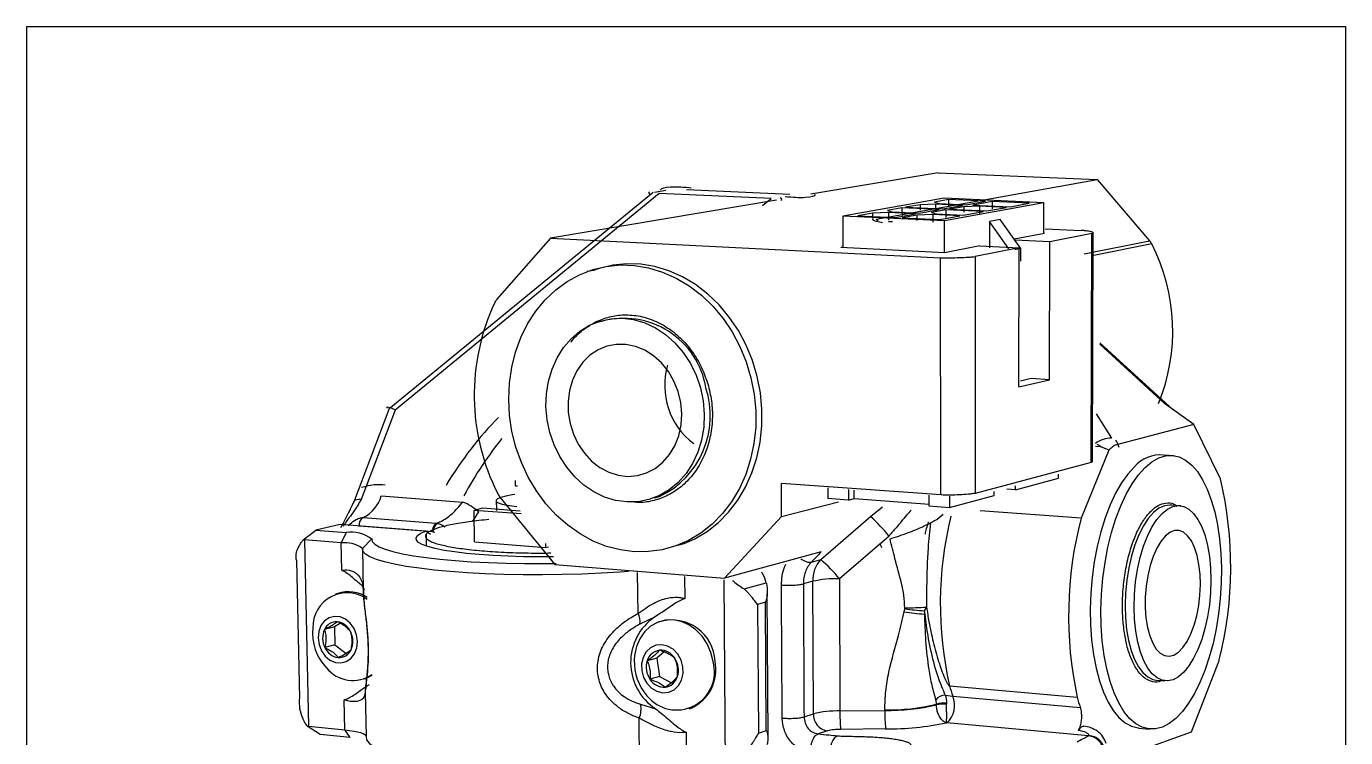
# Model space of a CAD drawing. Header units: millimetres. Extents: x 0 to 279, y 0 to 216.
# Drawn here: x 188.9 to 247.9, y 87.6 to 119.4 of the extents above; entities that cross this region are included whole.
import ezdxf

# ---------------------------------------------------------------- set-up
doc = ezdxf.new("R2010")
doc.units = ezdxf.units.MM
doc.layers.add('TITLE_BLOCK_BORDER', color=7, linetype='Continuous')

msp = doc.modelspace()

# ---------------------------------------------------------------- linework, layer by layer
at = {"color": 7, "linetype": 'Continuous', "lineweight": 25}
for p, q in [((229.711, 112.854), (224.003, 111.892)), ((229.711, 112.854), (236.817, 112.55)), ((226.933, 110.783), (236.817, 112.55)), ((236.817, 112.55), (239.161, 109.814)), ((216.953, 111.973), (205.139, 102.286)), ((217.23, 111.925), (205.416, 102.237)), ((222.467, 111.633), (212.371, 109.932)), ((217.012, 111.986), (217.519, 112.068)), ((222.233, 111.696), (217.23, 111.925)), ((223.063, 111.875), (218.453, 112.084)), ((229.974, 111.708), (225.437, 110.908)), ((230.174, 111.65), (229.54, 111.538)), ((229.54, 111.538), (229.752, 111.474)), ((234.429, 111.508), (229.974, 111.708)), ((231.821, 111.576), (230.174, 111.65)), ((230.174, 111.65), (230.174, 111.322)), ((230.951, 111.42), (231.821, 111.576)), ((232.12, 111.562), (231.252, 111.406)), ((233.781, 111.488), (232.12, 111.562)), ((232.12, 111.562), (232.12, 111.233)), ((226.77, 111.048), (226.107, 110.93)), ((227.48, 111.071), (226.77, 111.048)), ((226.77, 111.048), (226.771, 110.803)), ((228.086, 111.281), (227.435, 111.165)), ((227.435, 111.165), (227.644, 111.1)), ((228.692, 111.015), (227.48, 111.071)), ((227.48, 111.071), (227.481, 110.733)), ((227.644, 111.1), (228.855, 111.044)), ((227.785, 110.852), (228.692, 111.015)), ((229.749, 111.204), (228.086, 111.281)), ((228.086, 111.281), (228.087, 110.947)), ((228.747, 110.956), (228.09, 110.838)), ((228.893, 111.423), (228.249, 111.309)), ((228.249, 111.309), (229.91, 111.233)), ((229.459, 110.979), (228.747, 110.956)), ((228.747, 110.956), (228.748, 110.71)), ((228.855, 111.044), (229.749, 111.204)), ((229.592, 111.446), (228.893, 111.423)), ((228.893, 111.423), (228.894, 111.183)), ((230.052, 111.19), (229.406, 111.074)), ((229.406, 111.074), (229.621, 111.008)), ((230.68, 110.922), (229.459, 110.979)), ((229.459, 110.979), (229.459, 110.64)), ((230.792, 111.391), (229.592, 111.446)), ((229.592, 111.446), (229.593, 111.115)), ((229.621, 111.008), (230.842, 110.952)), ((229.752, 111.474), (230.951, 111.42)), ((229.91, 111.233), (230.792, 111.391)), ((234.429, 111.508), (229.985, 110.695)), ((231.728, 111.113), (230.052, 111.19)), ((230.052, 111.19), (230.052, 110.855)), ((230.852, 111.334), (230.212, 111.219)), ((230.212, 111.219), (231.887, 111.142)), ((230.842, 110.952), (231.728, 111.113)), ((231.552, 111.357), (230.852, 111.334)), ((230.852, 111.334), (230.852, 111.093)), ((231.252, 111.406), (232.919, 111.33)), ((232.761, 111.302), (231.552, 111.357)), ((231.552, 111.357), (231.552, 111.024)), ((231.887, 111.142), (232.761, 111.302)), ((232.919, 111.33), (233.781, 111.488)), ((234.426, 110.131), (234.429, 111.508)), ((225.437, 110.908), (225.442, 109.503)), ((229.985, 110.695), (225.437, 110.908)), ((226.107, 110.93), (227.785, 110.852)), ((227.481, 110.679), (227.669, 110.67)), ((228.09, 110.838), (229.782, 110.758)), ((229.782, 110.758), (230.68, 110.922)), ((229.986, 109.277), (229.985, 110.695)), ((231.999, 110.665), (231.998, 109.496)), ((232.483, 110.755), (231.999, 110.665)), ((232.869, 109.454), (231.999, 110.665)), ((233.409, 109.466), (232.483, 110.755)), ((234.495, 110.347), (236.094, 110.272)), ((212.371, 109.932), (209.97, 107.193)), ((212.371, 109.932), (229.811, 109.055)), ((234.459, 110.138), (233.099, 109.876)), ((234.699, 109.761), (233.131, 109.837)), ((234.459, 110.138), (234.428, 110.139)), ((234.683, 103.6), (234.699, 109.761)), ((236.583, 110.129), (234.699, 109.761)), ((236.542, 99.898), (236.583, 110.129)), ((236.604, 99.938), (236.645, 110.159)), ((225.456, 109.529), (225.344, 109.508)), ((229.986, 109.277), (225.344, 109.508)), ((231.562, 109.58), (229.986, 109.277)), ((233.329, 109.493), (231.359, 109.109)), ((231.562, 109.58), (233.329, 109.493)), ((233.409, 109.466), (233.132, 109.411)), ((233.319, 103.276), (233.329, 109.493)), ((233.408, 108.906), (233.409, 109.466)), ((229.819, 98.449), (229.811, 109.055)), ((231.359, 109.109), (231.356, 98.518)), ((233.408, 108.906), (233.402, 108.905)), ((214.294, 108.488), (214.006, 108.436)), ((214.539, 108.572), (214.294, 108.488)), ((214.647, 106.206), (214.407, 106.16)), ((240.214, 102.252), (236.938, 105.253)), ((233.319, 103.276), (234.683, 103.6)), ((233.857, 103.65), (233.393, 103.541)), ((234.683, 103.6), (233.857, 103.65)), ((205.136, 102.263), (203.55, 98.102)), ((205.416, 102.237), (203.895, 98.243)), ((241.144, 101.601), (239.826, 102.529)), ((241.144, 101.601), (237.627, 100.678)), ((242.326, 99.17), (241.144, 101.601)), ((237.334, 100.452), (236.099, 97.412)), ((236.542, 99.898), (231.356, 98.518)), ((240.266, 100.201), (239.79, 100.233)), ((233.168, 98.683), (235.086, 99.197)), ((235.086, 99.197), (235.087, 99.369)), ((210.798, 98.845), (210.795, 99.092)), ((210.891, 98.838), (210.798, 98.845)), ((229.819, 98.449), (222.694, 98.959)), ((222.703, 97.478), (222.694, 98.959)), ((224.775, 98.764), (224.777, 98.285)), ((225.689, 98.698), (225.691, 98.219)), ((225.943, 98.284), (225.942, 98.663)), ((232.21, 98.426), (232.21, 98.601)), ((233.168, 98.683), (232.78, 98.71)), ((233.168, 98.683), (233.168, 98.857)), ((203.551, 98.111), (203.55, 98.102)), ((204.792, 98.404), (208.442, 98.128)), ((209.937, 98.227), (209.944, 97.759)), ((210.103, 98.355), (212.564, 95.345)), ((217.003, 98.32), (217.239, 98.378)), ((222.703, 97.478), (225.254, 98.136)), ((225.691, 98.219), (224.777, 98.285)), ((225.691, 98.219), (225.943, 98.284)), ((225.943, 98.284), (229.307, 98.04)), ((229.28, 98.441), (229.281, 97.958)), ((229.281, 97.958), (230.212, 97.89)), ((230.211, 98.392), (230.212, 97.89)), ((230.212, 97.89), (232.21, 98.426)), ((240.554, 97.962), (240.157, 97.99)), ((203.985, 97.437), (207.256, 97.183)), ((209.324, 97.849), (208.945, 97.759)), ((208.967, 96.35), (208.945, 97.759)), ((211.056, 97.599), (208.945, 97.759)), ((211.011, 97.721), (209.324, 97.849)), ((220.141, 94.734), (222.703, 97.478)), ((224.455, 95.561), (226.684, 97.477)), ((236.099, 97.412), (231.581, 97.741)), ((201.308, 96.444), (201.876, 96.88)), ((202.96, 97.131), (201.876, 96.88)), ((201.876, 96.88), (203.226, 96.773)), ((206.791, 96.83), (202.96, 97.131)), ((203.226, 96.773), (203.002, 96.302)), ((207.085, 96.796), (203.813, 97.053)), ((207.002, 96.679), (206.791, 96.83)), ((207.109, 96.793), (207.085, 96.796)), ((207.256, 97.183), (207.302, 97.177)), ((229.361, 97.198), (229.357, 97.196)), ((201.36, 96.434), (201.309, 96.444)), ((203.002, 96.302), (201.36, 96.434)), ((201.36, 96.434), (201.537, 88.105)), ((203.026, 95.083), (203.002, 96.302)), ((204.368, 96.478), (203.951, 96.053)), ((206.798, 96.689), (206.807, 96.2)), ((208.967, 96.35), (212.145, 96.099)), ((212.142, 96.271), (212.145, 96.099)), ((218.058, 96.201), (218.338, 96.274)), ((227.507, 96.611), (225.285, 94.704)), ((203.951, 96.053), (203.988, 94.193)), ((212.145, 96.099), (212.276, 96.131)), ((224.469, 95.906), (220.141, 94.734)), ((200.999, 95.536), (201.132, 89.343)), ((212.564, 95.345), (220.141, 94.734)), ((224.036, 95.447), (224.455, 95.561)), ((221.021, 94.243), (222.017, 94.518)), ((224.092, 94.586), (223.674, 94.469)), ((224.122, 88.658), (224.092, 94.586)), ((225.285, 94.704), (225.309, 88.791)), ((202.85, 94.035), (202.754, 94.011)), ((222.097, 87.636), (222.056, 94.027)), ((221.981, 93.649), (221.623, 93.548)), ((221.623, 93.548), (221.661, 87.795)), ((222.018, 87.909), (221.981, 93.649)), ((228.191, 93.226), (228.209, 93.353)), ((228.209, 93.353), (228.212, 93.399)), ((229.183, 93.438), (229.085, 93.271)), ((229.085, 93.271), (229.102, 93.116)), ((229.085, 93.271), (229.088, 93.114)), ((203.003, 92.727), (202.703, 92.545)), ((217.021, 92.99), (216.354, 92.666)), ((217.292, 92.796), (217.201, 92.771)), ((202.703, 92.545), (202.253, 92.43)), ((202.703, 92.545), (202.719, 91.747)), ((202.719, 91.747), (202.27, 91.63)), ((202.719, 91.747), (203.263, 91.333)), ((217.116, 91.154), (216.69, 91.032)), ((217.452, 91.44), (217.116, 91.154)), ((217.116, 91.154), (217.238, 90.333)), ((241.043, 87.858), (242.232, 90.923)), ((204.138, 90.258), (204.393, 90.385)), ((217.238, 90.333), (216.812, 90.208)), ((217.238, 90.333), (217.804, 90.036)), ((204.043, 90.232), (204.138, 90.258)), ((230.212, 89.916), (235.925, 89.409)), ((239.449, 90.173), (239.846, 90.139)), ((203.17, 87.945), (203.143, 89.289)), ((204.076, 89.626), (204.115, 87.645)), ((230.019, 89.494), (230.359, 89.456)), ((230.082, 89.139), (230.083, 89.092)), ((230.359, 89.456), (236.066, 88.944)), ((216.392, 89.091), (217.062, 88.89)), ((218.574, 88.891), (218.665, 88.919)), ((223.705, 88.526), (224.122, 88.658)), ((225.309, 88.791), (227.317, 88.814)), ((227.317, 88.814), (227.317, 88.838)), ((229.628, 89.066), (229.628, 89.09)), ((201.486, 88.106), (201.537, 88.105)), ((202.067, 87.731), (201.486, 88.106)), ((201.537, 88.105), (203.17, 87.945)), ((203.409, 87.599), (203.17, 87.945)), ((216.353, 86.44), (216.332, 88.471)), ((227.355, 87.988), (225.343, 87.964)), ((230.091, 88.256), (230.069, 88.258)), ((236.427, 87.673), (230.091, 88.256)), ((238.685, 88.025), (239.16, 87.982)), ((203.409, 87.599), (202.067, 87.731)), ((218.427, 87.835), (218.439, 86.448)), ((221.661, 87.795), (222.018, 87.909)), ((224.749, 87.896), (224.333, 87.762)), ((236.427, 87.673), (236.445, 87.693)), ((238.635, 86.99), (241.043, 87.858))]:
    msp.add_line(p, q, dxfattribs=at)
at = {"color": 8, "linetype": 'Continuous', "lineweight": 25}
for p, q in [((221.847, 111.38), (222.233, 111.696)), ((226.933, 110.783), (227.018, 110.681)), ((236.238, 109.227), (239.161, 109.814)), ((239.255, 109.674), (236.673, 109.152)), ((239.826, 102.529), (236.931, 105.182)), ((236.779, 102.077), (237.463, 100.985)), ((236.968, 100.594), (236.741, 100.609)), ((226.684, 97.477), (227.215, 97.913)), ((203.813, 97.053), (203.77, 97.044)), ((207.109, 96.793), (207.196, 96.779)), ((216.283, 93.153), (216.263, 94.985)), ((218.364, 94.797), (218.373, 93.811)), ((220.192, 86.276), (220.127, 94.655))]:
    msp.add_line(p, q, dxfattribs=at)
at = {"color": 7, "linetype": 'Continuous', "lineweight": 25, "flags": 128}
for points in [[(214.251, 108.52), (214.861, 108.666), (215.486, 108.729), (216.12, 108.708), (216.753, 108.602), (217.377, 108.414), (217.984, 108.144), (218.566, 107.797), (219.114, 107.376), (219.622, 106.888), (220.082, 106.339), (220.488, 105.736), (220.834, 105.087), (221.117, 104.4), (221.331, 103.686), (221.475, 102.954), (221.545, 102.213), (221.542, 101.474), (221.466, 100.747), (221.317, 100.041), (221.098, 99.367), (220.812, 98.731), (220.463, 98.144), (220.056, 97.613), (219.596, 97.144), (219.09, 96.744), (218.544, 96.417), (217.967, 96.168), (217.365, 95.999), (216.746, 95.912), (216.119, 95.909), (215.491, 95.988), (214.871, 96.148), (214.267, 96.388), (213.686, 96.703), (213.135, 97.09), (212.622, 97.544), (212.152, 98.057), (211.732, 98.625), (211.367, 99.24), (211.061, 99.894), (210.818, 100.578), (210.642, 101.284), (210.534, 102.004), (210.496, 102.728), (210.528, 103.447), (210.63, 104.153), (210.802, 104.835), (211.04, 105.486), (211.343, 106.096), (211.706, 106.659), (212.126, 107.167), (212.596, 107.612), (213.112, 107.989), (213.666, 108.294), (214.251, 108.52)], [(218.338, 96.274), (218.825, 96.49), (219.37, 96.816), (219.875, 97.215), (220.334, 97.683), (220.741, 98.214), (221.09, 98.8), (221.376, 99.434), (221.595, 100.108), (221.744, 100.813), (221.82, 101.539), (221.824, 102.276), (221.753, 103.016), (221.61, 103.747), (221.396, 104.46), (221.114, 105.145), (220.768, 105.793), (220.362, 106.395), (219.903, 106.943), (219.396, 107.43), (218.848, 107.85), (218.267, 108.196), (217.661, 108.466), (217.038, 108.654), (216.405, 108.759), (215.773, 108.78), (215.148, 108.717), (214.539, 108.572)], [(216.77, 98.243), (216.28, 98.146), (215.778, 98.133), (215.275, 98.202), (214.781, 98.353), (214.307, 98.582), (213.86, 98.885), (213.451, 99.254), (213.088, 99.684), (212.777, 100.164), (212.524, 100.686), (212.336, 101.239), (212.215, 101.812), (212.163, 102.394), (212.183, 102.973), (212.273, 103.537), (212.433, 104.076), (212.658, 104.578), (212.945, 105.034), (213.288, 105.433), (213.68, 105.768), (214.114, 106.032), (214.58, 106.219), (215.07, 106.325), (215.574, 106.347), (216.08, 106.285), (216.579, 106.141), (217.061, 105.916), (217.515, 105.615), (217.932, 105.244), (218.303, 104.811), (218.62, 104.325), (218.878, 103.795), (219.069, 103.233), (219.191, 102.651), (219.241, 102.06), (219.218, 101.474), (219.122, 100.903), (218.955, 100.36), (218.722, 99.857), (218.427, 99.402), (218.077, 99.007), (217.678, 98.677), (217.24, 98.421), (216.77, 98.243)], [(214.889, 105.096), (214.492, 104.931), (214.13, 104.689), (213.813, 104.376), (213.55, 104.003), (213.349, 103.579), (213.214, 103.117), (213.15, 102.63), (213.158, 102.132), (213.239, 101.637), (213.389, 101.16), (213.604, 100.712), (213.879, 100.308), (214.206, 99.959), (214.575, 99.674), (214.976, 99.462), (215.397, 99.329), (215.828, 99.279), (216.254, 99.314), (216.665, 99.433), (217.049, 99.633), (217.393, 99.907), (217.689, 100.249), (217.927, 100.649), (218.1, 101.095), (218.203, 101.575), (218.234, 102.074), (218.19, 102.577), (218.074, 103.071), (217.888, 103.54), (217.638, 103.972), (217.332, 104.352), (216.978, 104.671), (216.587, 104.919), (216.171, 105.089), (215.74, 105.176), (215.309, 105.179), (214.889, 105.096)], [(238.959, 99.675), (239.263, 99.927), (239.571, 100.101), (239.88, 100.196), (240.186, 100.211), (240.484, 100.145), (240.771, 100.002), (241.044, 99.782), (241.298, 99.489), (241.531, 99.128), (241.74, 98.703), (241.923, 98.22), (242.076, 97.686), (242.199, 97.107), (242.291, 96.491), (242.349, 95.845), (242.373, 95.178), (242.364, 94.498), (242.321, 93.812), (242.245, 93.131), (242.137, 92.461), (241.998, 91.812), (241.83, 91.191), (241.634, 90.606), (241.414, 90.064), (241.171, 89.572), (240.909, 89.138), (240.631, 88.765), (240.341, 88.46), (240.041, 88.227), (239.736, 88.068), (239.43, 87.987), (239.126, 87.986), (238.829, 88.063), (238.542, 88.221), (238.27, 88.455), (238.016, 88.765), (237.783, 89.146), (237.575, 89.594), (237.395, 90.103), (237.245, 90.666), (237.128, 91.275), (237.045, 91.924), (236.997, 92.603), (236.986, 93.302), (237.011, 94.013), (237.073, 94.724), (237.17, 95.427), (237.3, 96.112), (237.463, 96.77), (237.656, 97.39), (237.876, 97.966), (238.119, 98.488), (238.384, 98.951), (238.665, 99.349), (238.959, 99.675)], [(238.48, 99.708), (238.185, 99.382), (237.903, 98.985), (237.638, 98.522), (237.394, 98), (237.174, 97.425), (236.981, 96.805), (236.818, 96.149), (236.687, 95.464), (236.591, 94.762), (236.529, 94.051), (236.504, 93.341), (236.516, 92.642), (236.564, 91.964), (236.647, 91.316), (236.765, 90.707), (236.915, 90.144), (237.096, 89.636), (237.304, 89.189), (237.538, 88.808), (237.793, 88.498), (238.066, 88.264), (238.354, 88.107), (238.652, 88.029), (238.685, 88.025)], [(210.769, 98.464), (210.645, 98.446), (210.364, 98.396), (210.146, 98.339), (210.001, 98.28), (209.932, 98.218), (209.942, 98.156), (210.031, 98.096), (210.197, 98.041), (210.435, 97.991), (210.737, 97.948), (210.865, 97.935)], [(240.69, 90.526), (240.453, 90.32), (240.209, 90.189), (239.965, 90.136), (239.725, 90.162), (239.493, 90.268), (239.276, 90.451), (239.077, 90.709), (238.9, 91.036), (238.75, 91.425), (238.629, 91.87), (238.541, 92.36), (238.486, 92.887), (238.467, 93.437), (238.484, 94.001), (238.537, 94.566), (238.624, 95.12), (238.743, 95.652), (238.892, 96.15), (239.069, 96.604), (239.268, 97.004), (239.486, 97.343), (239.718, 97.614), (239.959, 97.81), (240.205, 97.93), (240.45, 97.969), (240.689, 97.929), (240.918, 97.81), (241.131, 97.615), (241.325, 97.349), (241.495, 97.016), (241.64, 96.625), (241.755, 96.183), (241.838, 95.699), (241.889, 95.182), (241.905, 94.643), (241.888, 94.093), (241.836, 93.542), (241.752, 93.001), (241.637, 92.481), (241.493, 91.992), (241.323, 91.543), (241.13, 91.144), (240.917, 90.803), (240.69, 90.526)], [(212.499, 95.681), (211.862, 95.677), (211.155, 95.685), (210.466, 95.705), (209.805, 95.736), (209.18, 95.779), (208.601, 95.833), (208.075, 95.897), (207.61, 95.969), (207.211, 96.05), (206.883, 96.137), (206.631, 96.23), (206.458, 96.327), (206.364, 96.428), (206.352, 96.529), (206.42, 96.631), (206.568, 96.732), (206.791, 96.83)], [(239.856, 96.606), (239.659, 96.369), (239.478, 96.063), (239.317, 95.699), (239.182, 95.286), (239.077, 94.837), (239.004, 94.364), (238.966, 93.883), (238.965, 93.406), (238.999, 92.948), (239.068, 92.523), (239.17, 92.143), (239.302, 91.819), (239.46, 91.56), (239.638, 91.373), (239.833, 91.264), (240.038, 91.235), (240.247, 91.287), (240.454, 91.418), (240.653, 91.624), (240.84, 91.899), (241.008, 92.234), (241.152, 92.621), (241.27, 93.047), (241.357, 93.502), (241.412, 93.973), (241.432, 94.445), (241.417, 94.907), (241.367, 95.344), (241.285, 95.746), (241.171, 96.099), (241.029, 96.395), (240.864, 96.624), (240.679, 96.779), (240.48, 96.857), (240.273, 96.854), (240.063, 96.769), (239.856, 96.606)], [(204.368, 96.478), (204.394, 96.36), (204.503, 96.243), (204.694, 96.13), (204.965, 96.021), (205.315, 95.916), (205.739, 95.818), (206.235, 95.728), (206.798, 95.646), (207.421, 95.573), (208.098, 95.511), (208.822, 95.46), (209.586, 95.42), (210.381, 95.392), (211.198, 95.377), (212.029, 95.375), (212.616, 95.38)], [(215.847, 95.026), (215.461, 94.998), (214.626, 94.949), (213.767, 94.912), (212.893, 94.888), (212.013, 94.877), (211.138, 94.88), (210.277, 94.897), (209.439, 94.926), (208.635, 94.969), (207.872, 95.023), (207.158, 95.09), (206.502, 95.167), (205.911, 95.255), (205.389, 95.351), (204.943, 95.455), (204.576, 95.566), (204.291, 95.683), (204.092, 95.803), (203.978, 95.927), (203.951, 96.053)], [(203.729, 91.899), (203.688, 92.195), (203.578, 92.475), (203.409, 92.714), (203.194, 92.893), (202.952, 92.997), (202.701, 93.019), (202.463, 92.957), (202.256, 92.815), (202.096, 92.606), (201.998, 92.346), (201.969, 92.056), (202.011, 91.76), (202.12, 91.482), (202.288, 91.244), (202.501, 91.065), (202.743, 90.96), (202.994, 90.937), (203.232, 90.998), (203.44, 91.139), (203.6, 91.348), (203.699, 91.608), (203.729, 91.899)], [(219.635, 90.995), (219.539, 91.401), (219.374, 91.785), (219.148, 92.128), (218.871, 92.419), (218.552, 92.643), (218.207, 92.793), (217.849, 92.862), (217.492, 92.848), (217.152, 92.751), (216.842, 92.576), (216.575, 92.329), (216.362, 92.021), (216.211, 91.666), (216.129, 91.276), (216.114, 91.06)], [(218.289, 90.766), (218.207, 91.065), (218.056, 91.332), (217.85, 91.546), (217.604, 91.69), (217.339, 91.752), (217.077, 91.726), (216.838, 91.616), (216.642, 91.43), (216.505, 91.183), (216.438, 90.896), (216.445, 90.591), (216.527, 90.293), (216.677, 90.027), (216.882, 89.813), (217.127, 89.669), (217.391, 89.606), (217.653, 89.63), (217.893, 89.739), (218.089, 89.925), (218.228, 90.172), (218.296, 90.46), (218.289, 90.766)], [(203.17, 87.945), (203.38, 87.921), (203.57, 87.892), (203.734, 87.858), (203.872, 87.821), (203.981, 87.78), (204.058, 87.737), (204.103, 87.692), (204.115, 87.645)], [(204.115, 87.645), (204.142, 87.495), (204.255, 87.347), (204.454, 87.202), (204.737, 87.062), (205.102, 86.929), (205.546, 86.803), (206.065, 86.687), (206.653, 86.582), (207.305, 86.488), (208.014, 86.408), (208.773, 86.341), (209.573, 86.289), (210.405, 86.253), (211.261, 86.232), (212.131, 86.228), (213.005, 86.239), (213.874, 86.266), (214.728, 86.309), (215.557, 86.368), (216.353, 86.44)]]:
    msp.add_lwpolyline(points, dxfattribs=at)
at = {"color": 8, "linetype": 'Continuous', "lineweight": 25, "flags": 128}
for points in [[(203.895, 98.243), (203.789, 98.245), (203.698, 98.233), (203.627, 98.208), (203.578, 98.17), (203.553, 98.122), (203.551, 98.111)], [(240.157, 97.99), (240.071, 97.997), (239.826, 97.964), (239.579, 97.85), (239.337, 97.66), (239.103, 97.395), (238.884, 97.061), (238.683, 96.665), (238.504, 96.215), (238.353, 95.721), (238.231, 95.192), (238.141, 94.639), (238.086, 94.075), (238.067, 93.511), (238.083, 92.959), (238.135, 92.432), (238.222, 91.938), (238.341, 91.49), (238.489, 91.097), (238.664, 90.765), (238.862, 90.502), (239.079, 90.313), (239.31, 90.202), (239.449, 90.173)], [(203.988, 94.193), (203.995, 94.118), (204, 94.098)]]:
    msp.add_lwpolyline(points, dxfattribs=at)
at = {"color": 7, "linetype": 'Continuous', "lineweight": 25}
for centre, radius, start, end in [((238.622, 109.353), 0.709, 26.83415, 40.51431), ((231.627, 105.766), 8.571, 337.85409, 27.12297), ((218.689, 102.911), 9.737, 154.83794, 206.88309), ((210.468, 106.759), 0.66, 138.94149, 153.80578), ((220.716, 103.337), 3.243, 163.67555, 233.13459), ((239.652, 98.681), 1.558, 84.932, 138.76873), ((225.781, 95.217), 17.011, 345.90919, 13.43598), ((203.304, 98.826), 1.547, 296.12025, 344.15723), ((207.574, 95.937), 2.357, 48.27775, 68.39823), ((210.732, 98.868), 0.813, 206.31134, 219.17367), ((204.208, 97.107), 0.399, 124.04387, 187.68678), ((220.799, 91.062), 8.706, 39.60271, 47.46839), ((252.824, 93.045), 17.286, 165.36661, 192.14269), ((203.428, 95.2), 1.586, 53.65811, 97.2938), ((207.487, 96.85), 0.406, 124.78509, 187.58802), ((207.545, 96.814), 0.436, 123.80565, 182.73035), ((203.17, 95.009), 1.304, 53.17097, 97.40685), ((225.498, 94.618), 1.406, 137.91085, 181.3301), ((219.62, 90.044), 7.336, 39.43879, 48.7709), ((225.212, 89.354), 5.35, 89.21827, 102.08222), ((203.264, 92.543), 1.529, 53.64225, 181.55057), ((203.341, 92.645), 1.475, 55.9359, 109.46063), ((230.289, 110.762), 17.533, 263.1869, 266.061), ((228.036, 110.056), 16.658, 270.6057, 273.94805), ((202.79, 92.194), 0.586, 85.93983, 156.28434), ((202.724, 92.02), 0.766, 23.52713, 81.98442), ((218.419, 90.954), 2.47, 124.47018, 236.67859), ((215.688, 92.817), 0.683, 347.28607, 29.49422), ((217.787, 90.919), 1.941, 3.02512, 104.75291), ((230.821, 110.649), 17.621, 261.41531, 264.35642), ((229.258, 91.811), 1.314, 96.80448, 97.42849), ((203.946, 92.26), 2.223, 173.76495, 223.91036), ((203.099, 92.047), 0.928, 155.64241, 206.72596), ((202.599, 91.908), 0.928, 335.51733, 26.75433), ((202.973, 91.936), 0.767, 203.52212, 261.80497), ((202.907, 91.761), 0.586, 265.72562, 336.13619), ((217.323, 90.849), 0.659, 97.01103, 163.89801), ((217.283, 90.755), 0.749, 31.75327, 93.03456), ((218.399, 90.975), 2.287, 177.85963, 221.11913), ((217.603, 90.746), 0.956, 162.62631, 214.25126), ((218.002, 90.532), 1.698, 218.67011, 15.82266), ((217.13, 90.611), 0.956, 342.51651, 34.30139), ((217.862, 90.642), 1.902, 294.97112, 11.48747), ((241.092, 91.361), 1.221, 339.01514, 346.52907), ((203.526, 91.675), 1.521, 218.97047, 304.46427), ((217.409, 90.507), 0.658, 276.78947, 343.77856), ((217.45, 90.602), 0.75, 211.71819, 272.83165), ((234.045, 90.885), 3.953, 194.18664, 201.19761), ((230.001, 89.009), 0.485, 87.79467, 145.81178), ((229.976, 88.004), 1.14, 84.64779, 107.7743), ((229.382, 89.044), 1.06, 311.98321, 22.80917), ((239.901, 90.359), 4.088, 193.44043, 200.25687), ((215.382, 88.875), 1.033, 336.92517, 12.04385), ((224.871, 88.636), 0.749, 178.3097, 260.64947), ((225.234, 84.088), 4.704, 89.0768, 103.67477), ((232.551, 88.672), 7.243, 179.06235, 185.61073), ((233.486, 88.682), 6.171, 178.77702, 186.46422), ((227.46, 98.256), 9.419, 269.13212, 283.30893), ((227.46, 98.225), 9.412, 269.13018, 283.31987), ((229.941, 87.606), 1.493, 84.52173, 102.07607), ((235.149, 88.617), 0.973, 6.10698, 19.6644), ((225.305, 85.652), 2.313, 89.04772, 103.90724), ((227.451, 100.762), 12.775, 269.56794, 281.82334)]:
    msp.add_arc(centre, radius, start, end, dxfattribs=at)
at = {"color": 8, "linetype": 'Continuous', "lineweight": 25}
for centre, radius, start, end in [((215.648, 102.624), 3.719, 9.54846, 105.62687), ((215.514, 101.989), 4.002, 295.52681, 18.22663), ((237.414, 99.921), 1.064, 87.40112, 129.13688), ((246.238, 93.577), 16.438, 166.19699, 192.86742), ((204.741, 89.632), 0.665, 159.59584, 180.564)]:
    msp.add_arc(centre, radius, start, end, dxfattribs=at)
at = {"color": 7, "linetype": 'Continuous', "lineweight": 25}
for centre, major_axis, ratio, start_param, end_param in [((218.271, 112.017), (0.981, -0.066), 0.187379, 1.171667, 3.143288), ((218.037, 111.98), (1.286, 0.032), 0.1221, 2.890752, 3.480944), ((221.425, 111.64), (1.286, 0.032), 0.1221, 6.031079, 6.632601), ((223.234, 111.943), (0.981, -0.066), 0.187379, 4.336562, 6.288814), ((227.824, 110.741), (1.06, -0.045), 0.156963, 3.112287, 4.101959), ((205.716, 101.877), (0.682, -0.474), 0.190764, 2.17841, 3.250144), ((236.631, 101.335), (-1.126, 1.242), 0.349415, 3.773976, 4.068037), ((236.176, 100.861), (1.062, -0.488), 0.125556, 0.704243, 0.988212), ((203.79, 95.764), (1.779, 2.893), 0.683503, 0.272507, 0.684577), ((231.068, 99.985), (2.781, 5.193), 0.606798, 2.640514, 2.675963)]:
    msp.add_ellipse(centre, major_axis=major_axis, ratio=ratio, start_param=start_param, end_param=end_param, dxfattribs=at)
at = {"color": 8, "linetype": 'Continuous', "lineweight": 25}
for centre, major_axis, ratio, start_param, end_param in [((212.159, 94.416), (4.618, 9.897), 0.55424, 1.000387, 1.372324), ((212.455, 94.06), (3.854, 9.884), 0.513237, 1.012636, 1.321724), ((230.887, 100.363), (1.763, 4.031), 0.090191, 2.495201, 2.753277)]:
    msp.add_ellipse(centre, major_axis=major_axis, ratio=ratio, start_param=start_param, end_param=end_param, dxfattribs=at)
at = {"color": 7, "linetype": 'Continuous', "lineweight": 25}
for points, knots in [([(236.583, 110.129), (236.606, 110.135), (236.65, 110.148), (236.645, 110.176), (236.575, 110.209), (236.428, 110.239), (236.265, 110.261), (236.151, 110.268), (236.094, 110.272)], [0, 0, 0, 0, 0.125236, 0.250451, 0.500083, 0.749392, 0.874865, 1, 1, 1, 1]), ([(229.811, 109.055), (229.879, 109.053), (230.015, 109.048), (230.306, 109.049), (230.662, 109.057), (230.992, 109.073), (231.232, 109.09), (231.317, 109.102), (231.359, 109.109)], [0, 0, 0, 0, 0.125236, 0.250451, 0.500083, 0.749392, 0.874865, 1, 1, 1, 1]), ([(237.334, 100.452), (237.217, 100.504), (237.099, 100.556), (236.97, 100.594), (236.968, 100.594)], [0, 0, 0, 0, 0.989513, 1, 1, 1, 1]), ([(237.627, 100.678), (237.574, 100.646), (237.475, 100.585), (237.379, 100.494), (237.334, 100.452)], [0, 0, 0, 0, 0.530703, 1, 1, 1, 1]), ([(236.599, 99.938), (236.6, 99.933), (236.602, 99.919), (236.566, 99.906), (236.542, 99.898)], [0, 0, 0, 0, 0.331796, 1, 1, 1, 1]), ([(203.541, 98.114), (203.538, 98.106), (203.486, 97.963), (203.345, 97.676), (203.156, 97.317), (203.026, 97.073), (202.979, 96.985)], [0, 0, 0, 0, 0.018863, 0.342208, 0.762535, 1, 1, 1, 1]), ([(207.256, 97.183), (207.322, 97.207), (207.541, 97.288), (207.976, 97.575), (208.286, 97.943), (208.442, 98.128)], [0, 0, 0, 0, 0.174542, 0.585516, 1, 1, 1, 1]), ([(231.356, 98.518), (231.314, 98.51), (231.23, 98.494), (230.992, 98.47), (230.664, 98.45), (230.311, 98.44), (230.022, 98.439), (229.887, 98.446), (229.819, 98.449)], [0, 0, 0, 0, 0.125236, 0.250451, 0.500083, 0.749392, 0.874865, 1, 1, 1, 1]), ([(229.922, 97.566), (229.802, 97.467), (229.612, 97.311), (229.429, 97.229), (229.361, 97.198)], [0, 0, 0, 0, 0.631493, 1, 1, 1, 1]), ([(209.613, 97.345), (209.46, 97.331), (208.986, 97.289), (208.313, 97.192), (207.628, 97.06), (207.127, 96.911), (206.824, 96.753), (206.734, 96.591), (206.863, 96.432), (207.209, 96.281), (207.759, 96.145), (208.496, 96.029), (209.389, 95.938), (210.405, 95.877), (211.42, 95.846), (212.09, 95.851), (212.383, 95.853)], [0, 0, 0, 0, 0.036007, 0.111461, 0.186915, 0.262369, 0.337823, 0.413277, 0.488731, 0.564186, 0.63964, 0.715094, 0.790548, 0.866002, 0.941456, 1, 1, 1, 1]), ([(227.553, 96.485), (227.56, 96.488), (227.587, 96.496), (227.75, 96.547), (228.166, 96.684), (228.786, 96.916), (229.17, 97.105), (229.357, 97.196)], [0, 0, 0, 0, 0.010809, 0.038722, 0.24235, 0.631642, 1, 1, 1, 1]), ([(229.357, 97.196), (229.318, 96.824), (229.219, 95.877), (229.186, 94.609), (229.184, 93.734), (229.183, 93.438)], [0, 0, 0, 0, 0.2991603, 0.7625978, 1, 1, 1, 1]), ([(200.998, 95.876), (201.029, 95.965), (201.077, 96.1), (201.2, 96.302), (201.277, 96.403), (201.308, 96.444)], [0, 0, 0, 0, 0.5411257, 0.8139367, 1, 1, 1, 1]), ([(228.212, 93.399), (228.203, 93.583), (228.186, 93.954), (228.03, 94.689), (227.785, 95.524), (227.625, 96.189), (227.553, 96.485)], [0, 0, 0, 0, 0.174555, 0.351714, 0.71147, 1, 1, 1, 1]), ([(200.999, 95.536), (200.998, 95.546), (200.987, 95.611), (200.982, 95.735), (200.993, 95.829), (200.998, 95.876)], [0, 0, 0, 0, 0.077343, 0.539186, 1, 1, 1, 1]), ([(224.469, 95.906), (224.388, 95.82), (224.244, 95.667), (224.1, 95.514), (224.036, 95.447)], [0, 0, 0, 0, 0.56, 1, 1, 1, 1]), ([(203.026, 95.083), (203.072, 95.089), (203.258, 95.115), (203.453, 95.073), (203.702, 94.94), (203.933, 94.68), (203.968, 94.368), (203.988, 94.193)], [0, 0, 0, 0, 0.07464, 0.307591, 0.354938, 0.639757, 1, 1, 1, 1]), ([(203.963, 94.366), (203.916, 94.404), (203.699, 94.58), (203.429, 94.838), (203.154, 95.014), (203.054, 95.068), (203.028, 95.082), (203.026, 95.083)], [0, 0, 0, 0, 0.1538716, 0.7029334, 0.9233442, 0.9939059, 1, 1, 1, 1]), ([(220.503, 94.63), (220.519, 94.615), (220.684, 94.468), (220.862, 94.349), (221.021, 94.243)], [0, 0, 0, 0, 0.1010591, 1, 1, 1, 1]), ([(222.017, 94.518), (221.974, 94.655), (221.927, 94.807), (221.833, 94.972), (221.824, 94.989)], [0, 0, 0, 0, 0.897333, 1, 1, 1, 1]), ([(222.017, 94.518), (222.029, 94.45), (222.05, 94.337), (222.057, 94.187), (222.058, 94.036), (222.052, 93.857), (222.005, 93.718), (221.981, 93.649)], [0, 0, 0, 0, 0.249915, 0.413129, 0.50045, 0.750872, 1, 1, 1, 1]), ([(222.694, 94.421), (222.777, 94.416), (222.906, 94.409), (223.096, 94.409), (223.242, 94.414), (223.38, 94.423), (223.54, 94.439), (223.621, 94.457), (223.674, 94.469)], [0, 0, 0, 0, 0.239457, 0.368361, 0.5, 0.631639, 0.760543, 1, 1, 1, 1]), ([(222.729, 88.473), (222.723, 89.579), (222.711, 91.56), (222.699, 93.546), (222.694, 94.421)], [0, 0, 0, 0, 0.56, 1, 1, 1, 1]), ([(223.674, 94.469), (223.679, 93.356), (223.69, 91.372), (223.7, 89.394), (223.705, 88.526)], [0, 0, 0, 0, 0.56, 1, 1, 1, 1]), ([(203.957, 94.357), (203.967, 94.345), (204.005, 94.301), (204.022, 94.21), (204.003, 94.138), (203.994, 94.103)], [0, 0, 0, 0, 0.154792, 0.583421, 1, 1, 1, 1]), ([(203.988, 94.193), (203.989, 94.092), (203.992, 93.889), (204.03, 93.535), (204.079, 93.157), (204.138, 92.697), (204.181, 92.266), (204.214, 91.726), (204.221, 91.167), (204.174, 90.519), (204.113, 90.07), (204.073, 89.779), (204.075, 89.677), (204.076, 89.626)], [0, 0, 0, 0, 0.088215, 0.176302, 0.245723, 0.315055, 0.422828, 0.450781, 0.568305, 0.68196, 0.80368, 0.901737, 1, 1, 1, 1]), ([(204.001, 94.098), (204.003, 93.999), (204.007, 93.804), (204.039, 93.479), (204.078, 93.14), (204.119, 92.798), (204.155, 92.444), (204.185, 92.081), (204.202, 91.715), (204.206, 91.366), (204.198, 91.044), (204.181, 90.751), (204.159, 90.493), (204.138, 90.271), (204.122, 90.083), (204.119, 89.966), (204.119, 89.89), (204.12, 89.864)], [0, 0, 0, 0, 0.083355, 0.16552, 0.238866, 0.305497, 0.366871, 0.430816, 0.491992, 0.552079, 0.611786, 0.672561, 0.736247, 0.804021, 0.876896, 0.957724, 1, 1, 1, 1]), ([(216.283, 93.153), (216.507, 93.312), (216.908, 93.596), (217.537, 93.847), (217.967, 93.887), (218.221, 93.855), (218.323, 93.826), (218.373, 93.811)], [0, 0, 0, 0, 0.360059, 0.644733, 0.849259, 0.925398, 1, 1, 1, 1]), ([(221.623, 93.548), (221.583, 93.6), (221.504, 93.703), (221.391, 93.85), (221.292, 93.974), (221.188, 94.099), (221.084, 94.189), (221.021, 94.243)], [0, 0, 0, 0, 0.249128, 0.49955, 0.586871, 0.750085, 1, 1, 1, 1]), ([(218.373, 93.811), (218.371, 93.81), (218.343, 93.801), (218.239, 93.762), (217.951, 93.627), (217.549, 93.321), (217.197, 93.1), (217.021, 92.99)], [0, 0, 0, 0, 0.004369, 0.054959, 0.212983, 0.606635, 1, 1, 1, 1]), ([(229.183, 93.438), (229.218, 93.218), (229.303, 92.687), (229.478, 91.868), (229.657, 91.211), (229.852, 90.62), (229.969, 90.297), (230.106, 90.041), (230.133, 89.996), (230.154, 89.966), (230.172, 89.943), (230.187, 89.928), (230.2, 89.92), (230.207, 89.917), (230.211, 89.916), (230.212, 89.916)], [0, 0, 0, 0, 0.173606, 0.418579, 0.665542, 0.728037, 0.937195, 0.957466, 0.9712, 0.980578, 0.987062, 0.993944, 0.99671, 0.998989, 1, 1, 1, 1]), ([(202.831, 92.779), (202.775, 92.736), (202.679, 92.662), (202.453, 92.533), (202.314, 92.462), (202.253, 92.43)], [0, 0, 0, 0, 0.439105, 0.751358, 1, 1, 1, 1]), ([(203.427, 92.326), (203.368, 92.398), (203.268, 92.52), (203.036, 92.676), (202.894, 92.747), (202.831, 92.779)], [0, 0, 0, 0, 0.439105, 0.751358, 1, 1, 1, 1]), ([(216.332, 88.471), (216.173, 88.532), (215.855, 88.654), (215.433, 88.913), (215.082, 89.218), (214.756, 89.614), (214.57, 90.015), (214.453, 90.543), (214.463, 91.118), (214.756, 91.846), (215.223, 92.416), (215.755, 92.849), (216.107, 93.052), (216.283, 93.153)], [0, 0, 0, 0, 0.088215, 0.176302, 0.245723, 0.315055, 0.422828, 0.450781, 0.568305, 0.68196, 0.80368, 0.901737, 1, 1, 1, 1]), ([(216.354, 92.666), (216.216, 92.587), (215.938, 92.427), (215.517, 92.087), (215.146, 91.642), (214.923, 91.1), (214.906, 90.707), (214.961, 90.345), (215.049, 90.111), (215.284, 89.74), (215.589, 89.455), (216.015, 89.217), (216.266, 89.133), (216.392, 89.091)], [0, 0, 0, 0, 0.101923, 0.20358, 0.324575, 0.434649, 0.532607, 0.547495, 0.649739, 0.678828, 0.816701, 0.908268, 1, 1, 1, 1]), ([(227.317, 88.838), (227.327, 89.119), (227.348, 89.684), (227.538, 90.821), (227.899, 91.983), (228.112, 92.889), (228.191, 93.226)], [0, 0, 0, 0, 0.188811, 0.379714, 0.76934, 1, 1, 1, 1]), ([(229.088, 93.114), (229.101, 92.717), (229.13, 91.862), (229.25, 90.806), (229.41, 89.924), (229.536, 89.496), (229.599, 89.282)], [0, 0, 0, 0, 0.285248, 0.61496, 0.806331, 1, 1, 1, 1]), ([(229.102, 93.116), (229.123, 92.952), (229.194, 92.371), (229.374, 91.402), (229.66, 90.335), (229.91, 89.75), (230.019, 89.494)], [0, 0, 0, 0, 0.121753, 0.432989, 0.750762, 1, 1, 1, 1]), ([(202.253, 92.43), (202.266, 92.388), (202.302, 92.269), (202.333, 92.039), (202.309, 91.804), (202.279, 91.672), (202.27, 91.63)], [0, 0, 0, 0, 0.180942, 0.506293, 0.843975, 1, 1, 1, 1]), ([(203.443, 91.524), (203.452, 91.566), (203.483, 91.699), (203.506, 91.934), (203.476, 92.164), (203.44, 92.283), (203.427, 92.326)], [0, 0, 0, 0, 0.156025, 0.493707, 0.819058, 1, 1, 1, 1]), ([(202.27, 91.63), (202.381, 91.572), (202.572, 91.473), (202.764, 91.307), (202.833, 91.217), (202.864, 91.177)], [0, 0, 0, 0, 0.439105, 0.751358, 1, 1, 1, 1]), ([(202.864, 91.177), (202.973, 91.234), (203.16, 91.331), (203.346, 91.449), (203.413, 91.501), (203.443, 91.524)], [0, 0, 0, 0, 0.4391052, 0.7513579, 1, 1, 1, 1]), ([(217.243, 91.503), (217.189, 91.443), (217.097, 91.34), (216.881, 91.167), (216.749, 91.073), (216.69, 91.032)], [0, 0, 0, 0, 0.439105, 0.751358, 1, 1, 1, 1]), ([(217.919, 91.149), (217.848, 91.207), (217.725, 91.307), (217.465, 91.427), (217.311, 91.48), (217.243, 91.503)], [0, 0, 0, 0, 0.439105, 0.751358, 1, 1, 1, 1]), ([(216.69, 91.032), (216.709, 90.988), (216.76, 90.866), (216.82, 90.63), (216.828, 90.388), (216.816, 90.252), (216.812, 90.208)], [0, 0, 0, 0, 0.180942, 0.506293, 0.843975, 1, 1, 1, 1]), ([(218.042, 90.324), (218.045, 90.367), (218.057, 90.504), (218.049, 90.747), (217.989, 90.983), (217.938, 91.106), (217.919, 91.149)], [0, 0, 0, 0, 0.1560255, 0.4937074, 0.8190578, 1, 1, 1, 1]), ([(217.487, 89.854), (217.592, 89.928), (217.77, 90.056), (217.949, 90.218), (218.013, 90.291), (218.042, 90.324)], [0, 0, 0, 0, 0.4391052, 0.7513579, 1, 1, 1, 1]), ([(203.143, 89.289), (203.145, 89.29), (203.17, 89.298), (203.267, 89.335), (203.535, 89.462), (203.865, 89.721), (204.147, 89.903), (204.265, 89.979)], [0, 0, 0, 0, 0.004914, 0.061808, 0.239525, 0.682233, 1, 1, 1, 1]), ([(216.812, 90.208), (216.934, 90.165), (217.143, 90.091), (217.364, 89.959), (217.449, 89.886), (217.487, 89.854)], [0, 0, 0, 0, 0.439105, 0.751358, 1, 1, 1, 1]), ([(201.134, 89.343), (201.132, 89.331), (201.128, 89.294), (201.127, 89.208), (201.126, 89.063), (201.14, 88.953), (201.148, 88.887)], [0, 0, 0, 0, 0.0767657, 0.2378565, 0.5389545, 1, 1, 1, 1]), ([(204.076, 89.626), (204.062, 89.528), (204.036, 89.352), (203.765, 89.202), (203.485, 89.202), (203.28, 89.244), (203.188, 89.274), (203.143, 89.289)], [0, 0, 0, 0, 0.360059, 0.644733, 0.849259, 0.925398, 1, 1, 1, 1]), ([(229.628, 89.09), (229.626, 89.13), (229.622, 89.201), (229.606, 89.258), (229.599, 89.282)], [0, 0, 0, 0, 0.584248, 1, 1, 1, 1]), ([(230.019, 89.494), (230.034, 89.451), (230.068, 89.348), (230.077, 89.215), (230.082, 89.139)], [0, 0, 0, 0, 0.42574, 1, 1, 1, 1]), ([(201.486, 88.106), (201.453, 88.156), (201.372, 88.279), (201.239, 88.548), (201.185, 88.752), (201.148, 88.887)], [0, 0, 0, 0, 0.185687, 0.457848, 1, 1, 1, 1]), ([(217.062, 88.89), (217.24, 88.75), (217.595, 88.468), (218.003, 88.092), (218.292, 87.907), (218.397, 87.85), (218.425, 87.836), (218.427, 87.835)], [0, 0, 0, 0, 0.393365, 0.787017, 0.945041, 0.995631, 1, 1, 1, 1]), ([(222.729, 88.473), (222.812, 88.467), (222.94, 88.458), (223.13, 88.458), (223.275, 88.463), (223.412, 88.474), (223.572, 88.492), (223.652, 88.513), (223.705, 88.526)], [0, 0, 0, 0, 0.2394568, 0.3683607, 0.5, 0.6316393, 0.7605432, 1, 1, 1, 1]), ([(230.069, 88.258), (230.068, 88.259), (230.066, 88.259), (230.062, 88.26), (230.056, 88.262), (230.046, 88.266), (230.026, 88.274), (229.989, 88.292), (229.956, 88.315), (229.884, 88.374), (229.791, 88.48), (229.694, 88.678), (229.639, 88.876), (229.632, 89.002), (229.628, 89.066)], [0, 0, 0, 0, 0.003928, 0.010184, 0.018513, 0.0337, 0.061549, 0.113378, 0.21431, 0.220021, 0.468537, 0.674064, 0.833367, 1, 1, 1, 1]), ([(230.069, 88.258), (230.069, 88.259), (230.069, 88.259), (230.07, 88.261), (230.07, 88.263), (230.072, 88.268), (230.074, 88.277), (230.077, 88.297), (230.08, 88.322), (230.084, 88.385), (230.086, 88.498), (230.085, 88.7), (230.084, 88.901), (230.083, 89.028), (230.083, 89.092)], [0, 0, 0, 0, 0.003903, 0.01068, 0.019374, 0.035128, 0.063702, 0.115851, 0.213965, 0.226549, 0.469377, 0.675396, 0.834325, 1, 1, 1, 1]), ([(218.427, 87.835), (218.377, 87.829), (218.173, 87.804), (217.902, 87.832), (217.48, 87.93), (216.963, 88.126), (216.558, 88.347), (216.332, 88.471)], [0, 0, 0, 0, 0.07464, 0.307591, 0.354938, 0.639757, 1, 1, 1, 1]), ([(235.983, 87.916), (236.018, 87.967), (236.088, 88.071), (236.181, 88.124), (236.226, 88.104), (236.234, 88.1)], [0, 0, 0, 0, 0.450756, 0.901337, 1, 1, 1, 1]), ([(237.218, 87.328), (237.178, 87.435), (237.1, 87.644), (236.844, 87.887), (236.545, 88.05), (236.324, 88.091), (236.217, 88.111)], [0, 0, 0, 0, 0.274849, 0.531554, 0.77382, 1, 1, 1, 1]), ([(221.661, 87.795), (221.652, 87.779), (221.632, 87.741), (221.591, 87.671), (221.539, 87.581), (221.475, 87.478), (221.38, 87.334), (221.258, 87.153), (221.135, 87.028), (221.073, 86.966)], [0, 0, 0, 0, 0.062087, 0.144407, 0.249721, 0.374887, 0.500031, 0.750294, 1, 1, 1, 1]), ([(222.063, 87.284), (222.071, 87.309), (222.087, 87.364), (222.098, 87.473), (222.101, 87.58), (222.095, 87.676), (222.081, 87.764), (222.06, 87.845), (222.03, 87.89), (222.018, 87.909)], [0, 0, 0, 0, 0.1444354, 0.3189441, 0.5002124, 0.6253274, 0.7504631, 0.8995774, 1, 1, 1, 1]), ([(223.987, 86.943), (223.991, 87.033), (223.998, 87.172), (224.041, 87.351), (224.085, 87.479), (224.141, 87.588), (224.222, 87.702), (224.289, 87.739), (224.333, 87.762)], [0, 0, 0, 0, 0.239457, 0.368361, 0.5, 0.631639, 0.760543, 1, 1, 1, 1]), ([(224.333, 87.762), (224.497, 87.747), (224.789, 87.719), (225.081, 87.692), (225.21, 87.68)], [0, 0, 0, 0, 0.56, 1, 1, 1, 1]), ([(224.864, 86.859), (224.869, 86.949), (224.875, 87.089), (224.918, 87.268), (224.963, 87.396), (225.018, 87.505), (225.099, 87.62), (225.166, 87.656), (225.21, 87.68)], [0, 0, 0, 0, 0.239457, 0.368361, 0.5, 0.631639, 0.760543, 1, 1, 1, 1]), ([(225.21, 87.68), (225.318, 87.673), (225.562, 87.658), (225.939, 87.656), (226.323, 87.646), (226.692, 87.632), (227.044, 87.611), (227.358, 87.584), (227.635, 87.552), (227.887, 87.514), (228.108, 87.469), (228.287, 87.418), (228.411, 87.363), (228.481, 87.305), (228.466, 87.265), (228.459, 87.246)], [0, 0, 0, 0, 0.075688, 0.170665, 0.246648, 0.3323, 0.419723, 0.492216, 0.562879, 0.63755, 0.710117, 0.78456, 0.856497, 0.929475, 1, 1, 1, 1]), ([(235.92, 87.413), (236.015, 87.462), (236.185, 87.548), (236.353, 87.635), (236.427, 87.673)], [0, 0, 0, 0, 0.56, 1, 1, 1, 1]), ([(236.445, 87.693), (236.448, 87.702), (236.455, 87.72), (236.424, 87.766), (236.291, 87.855), (236.109, 87.891), (235.983, 87.916)], [0, 0, 0, 0, 0.10113, 0.209816, 0.448103, 1, 1, 1, 1]), ([(237.106, 86.921), (237.097, 87.011), (237.084, 87.149), (236.999, 87.319), (236.912, 87.438), (236.803, 87.537), (236.645, 87.635), (236.513, 87.658), (236.427, 87.673)], [0, 0, 0, 0, 0.239457, 0.368361, 0.5, 0.631639, 0.760543, 1, 1, 1, 1]), ([(237.162, 86.961), (237.15, 87.049), (237.131, 87.184), (237.038, 87.351), (236.945, 87.468), (236.83, 87.564), (236.666, 87.659), (236.532, 87.68), (236.445, 87.693)], [0, 0, 0, 0, 0.2392342, 0.3682176, 0.5, 0.6317824, 0.7607658, 1, 1, 1, 1])]:
    msp.add_open_spline(points, degree=3, knots=knots, dxfattribs=at)
at = {"color": 8, "linetype": 'Continuous', "lineweight": 25}
for points, knots in [([(213.272, 105.273), (213.312, 105.325), (213.432, 105.478), (213.742, 105.778), (214.216, 106.121), (214.837, 106.386), (215.498, 106.513), (216.2, 106.491), (216.924, 106.3), (217.625, 105.937), (218.152, 105.503), (218.524, 105.093), (218.849, 104.657), (219.183, 104.073), (219.348, 103.564), (219.428, 103.317)], [0, 0, 0, 0, 0.024799, 0.072958, 0.165272, 0.252369, 0.339465, 0.431779, 0.527931, 0.626123, 0.724315, 0.77243, 0.82059, 0.912903, 1, 1, 1, 1]), ([(219.428, 103.317), (219.485, 103.064), (219.603, 102.541), (219.618, 101.72), (219.497, 100.892), (219.223, 100.106), (218.879, 99.528), (218.548, 99.13), (218.192, 98.787), (217.709, 98.453), (217.084, 98.204), (216.512, 98.089), (216.148, 98.121), (216.005, 98.133)], [0, 0, 0, 0, 0.097717, 0.201287, 0.309163, 0.419329, 0.529494, 0.583477, 0.637509, 0.741079, 0.838796, 0.936513, 1, 1, 1, 1]), ([(203.895, 98.243), (203.786, 98.058), (203.567, 97.684), (203.263, 97.319), (203.124, 97.095), (203.097, 97.051)], [0, 0, 0, 0, 0.44298, 0.890536, 1, 1, 1, 1]), ([(238.023, 92.362), (237.997, 92.59), (237.944, 93.061), (237.943, 93.84), (238.01, 94.656), (238.153, 95.467), (238.327, 96.094), (238.495, 96.546), (238.673, 96.951), (238.915, 97.373), (239.225, 97.749), (239.552, 98), (239.893, 98.107), (240.181, 98.096), (240.339, 97.985), (240.389, 97.95)], [0, 0, 0, 0, 0.081548, 0.167981, 0.258008, 0.349944, 0.441881, 0.486931, 0.532023, 0.618456, 0.700004, 0.781552, 0.867985, 0.958012, 1, 1, 1, 1]), ([(203.318, 97.074), (203.345, 97.1), (203.452, 97.203), (203.632, 97.33), (203.837, 97.431), (203.945, 97.435), (203.985, 97.437)], [0, 0, 0, 0, 0.142092, 0.567099, 0.840761, 1, 1, 1, 1]), ([(209.143, 97.696), (209.067, 97.566), (208.975, 97.41), (208.866, 97.281), (208.847, 97.258)], [0, 0, 0, 0, 0.825012, 1, 1, 1, 1]), ([(228.495, 97.771), (228.427, 97.693), (228.205, 97.439), (227.874, 97.044), (227.611, 96.735), (227.507, 96.611)], [0, 0, 0, 0, 0.208553, 0.684957, 1, 1, 1, 1]), ([(207.302, 97.177), (207.357, 97.161), (207.463, 97.131), (207.582, 97.069), (207.633, 97.022), (207.64, 97.016)], [0, 0, 0, 0, 0.482993, 0.93917, 1, 1, 1, 1]), ([(223.563, 95.595), (223.597, 95.573), (223.669, 95.526), (223.776, 95.477), (223.911, 95.434), (223.987, 95.442), (224.036, 95.447)], [0, 0, 0, 0, 0.185615, 0.400069, 0.609943, 1, 1, 1, 1]), ([(222.694, 94.421), (222.701, 94.559), (222.715, 94.834), (222.79, 95.148), (222.869, 95.306), (222.89, 95.348)], [0, 0, 0, 0, 0.424003, 0.847967, 1, 1, 1, 1]), ([(239.692, 90.145), (239.653, 90.128), (239.495, 90.059), (239.218, 90.1), (238.881, 90.279), (238.628, 90.574), (238.45, 90.879), (238.295, 91.22), (238.136, 91.699), (238.06, 92.145), (238.023, 92.362)], [0, 0, 0, 0, 0.053286, 0.213484, 0.377082, 0.54068, 0.620845, 0.701084, 0.854888, 1, 1, 1, 1])]:
    msp.add_open_spline(points, degree=3, knots=knots, dxfattribs=at)
at = {"color": 7, "linetype": 'Continuous', "lineweight": 25}
for points in [[(224.036, 95.447), (223.982, 95.381), (223.873, 95.25), (223.76, 95.009), (223.686, 94.747), (223.678, 94.562), (223.674, 94.469)], [(223.705, 88.526), (223.715, 88.433), (223.734, 88.246), (223.88, 88), (224.087, 87.817), (224.251, 87.781), (224.333, 87.762)], [(235.983, 87.916), (236.009, 87.97), (236.06, 88.08), (236.109, 88.289), (236.132, 88.511), (236.122, 88.65), (236.117, 88.72)], [(223.987, 86.943), (223.823, 86.98), (223.495, 87.054), (223.08, 87.419), (222.789, 87.913), (222.749, 88.286), (222.729, 88.473)]]:
    msp.add_open_spline(points, degree=3, dxfattribs=at)
at = {"layer": 'TITLE_BLOCK_BORDER'}
for p, q in [((188.922, 119.394), (247.929, 119.394)), ((188.922, 119.394), (188.922, 46.027)), ((247.929, 119.394), (247.929, 46.027))]:
    msp.add_line(p, q, dxfattribs=at)

doc.saveas('drawing.dxf')
